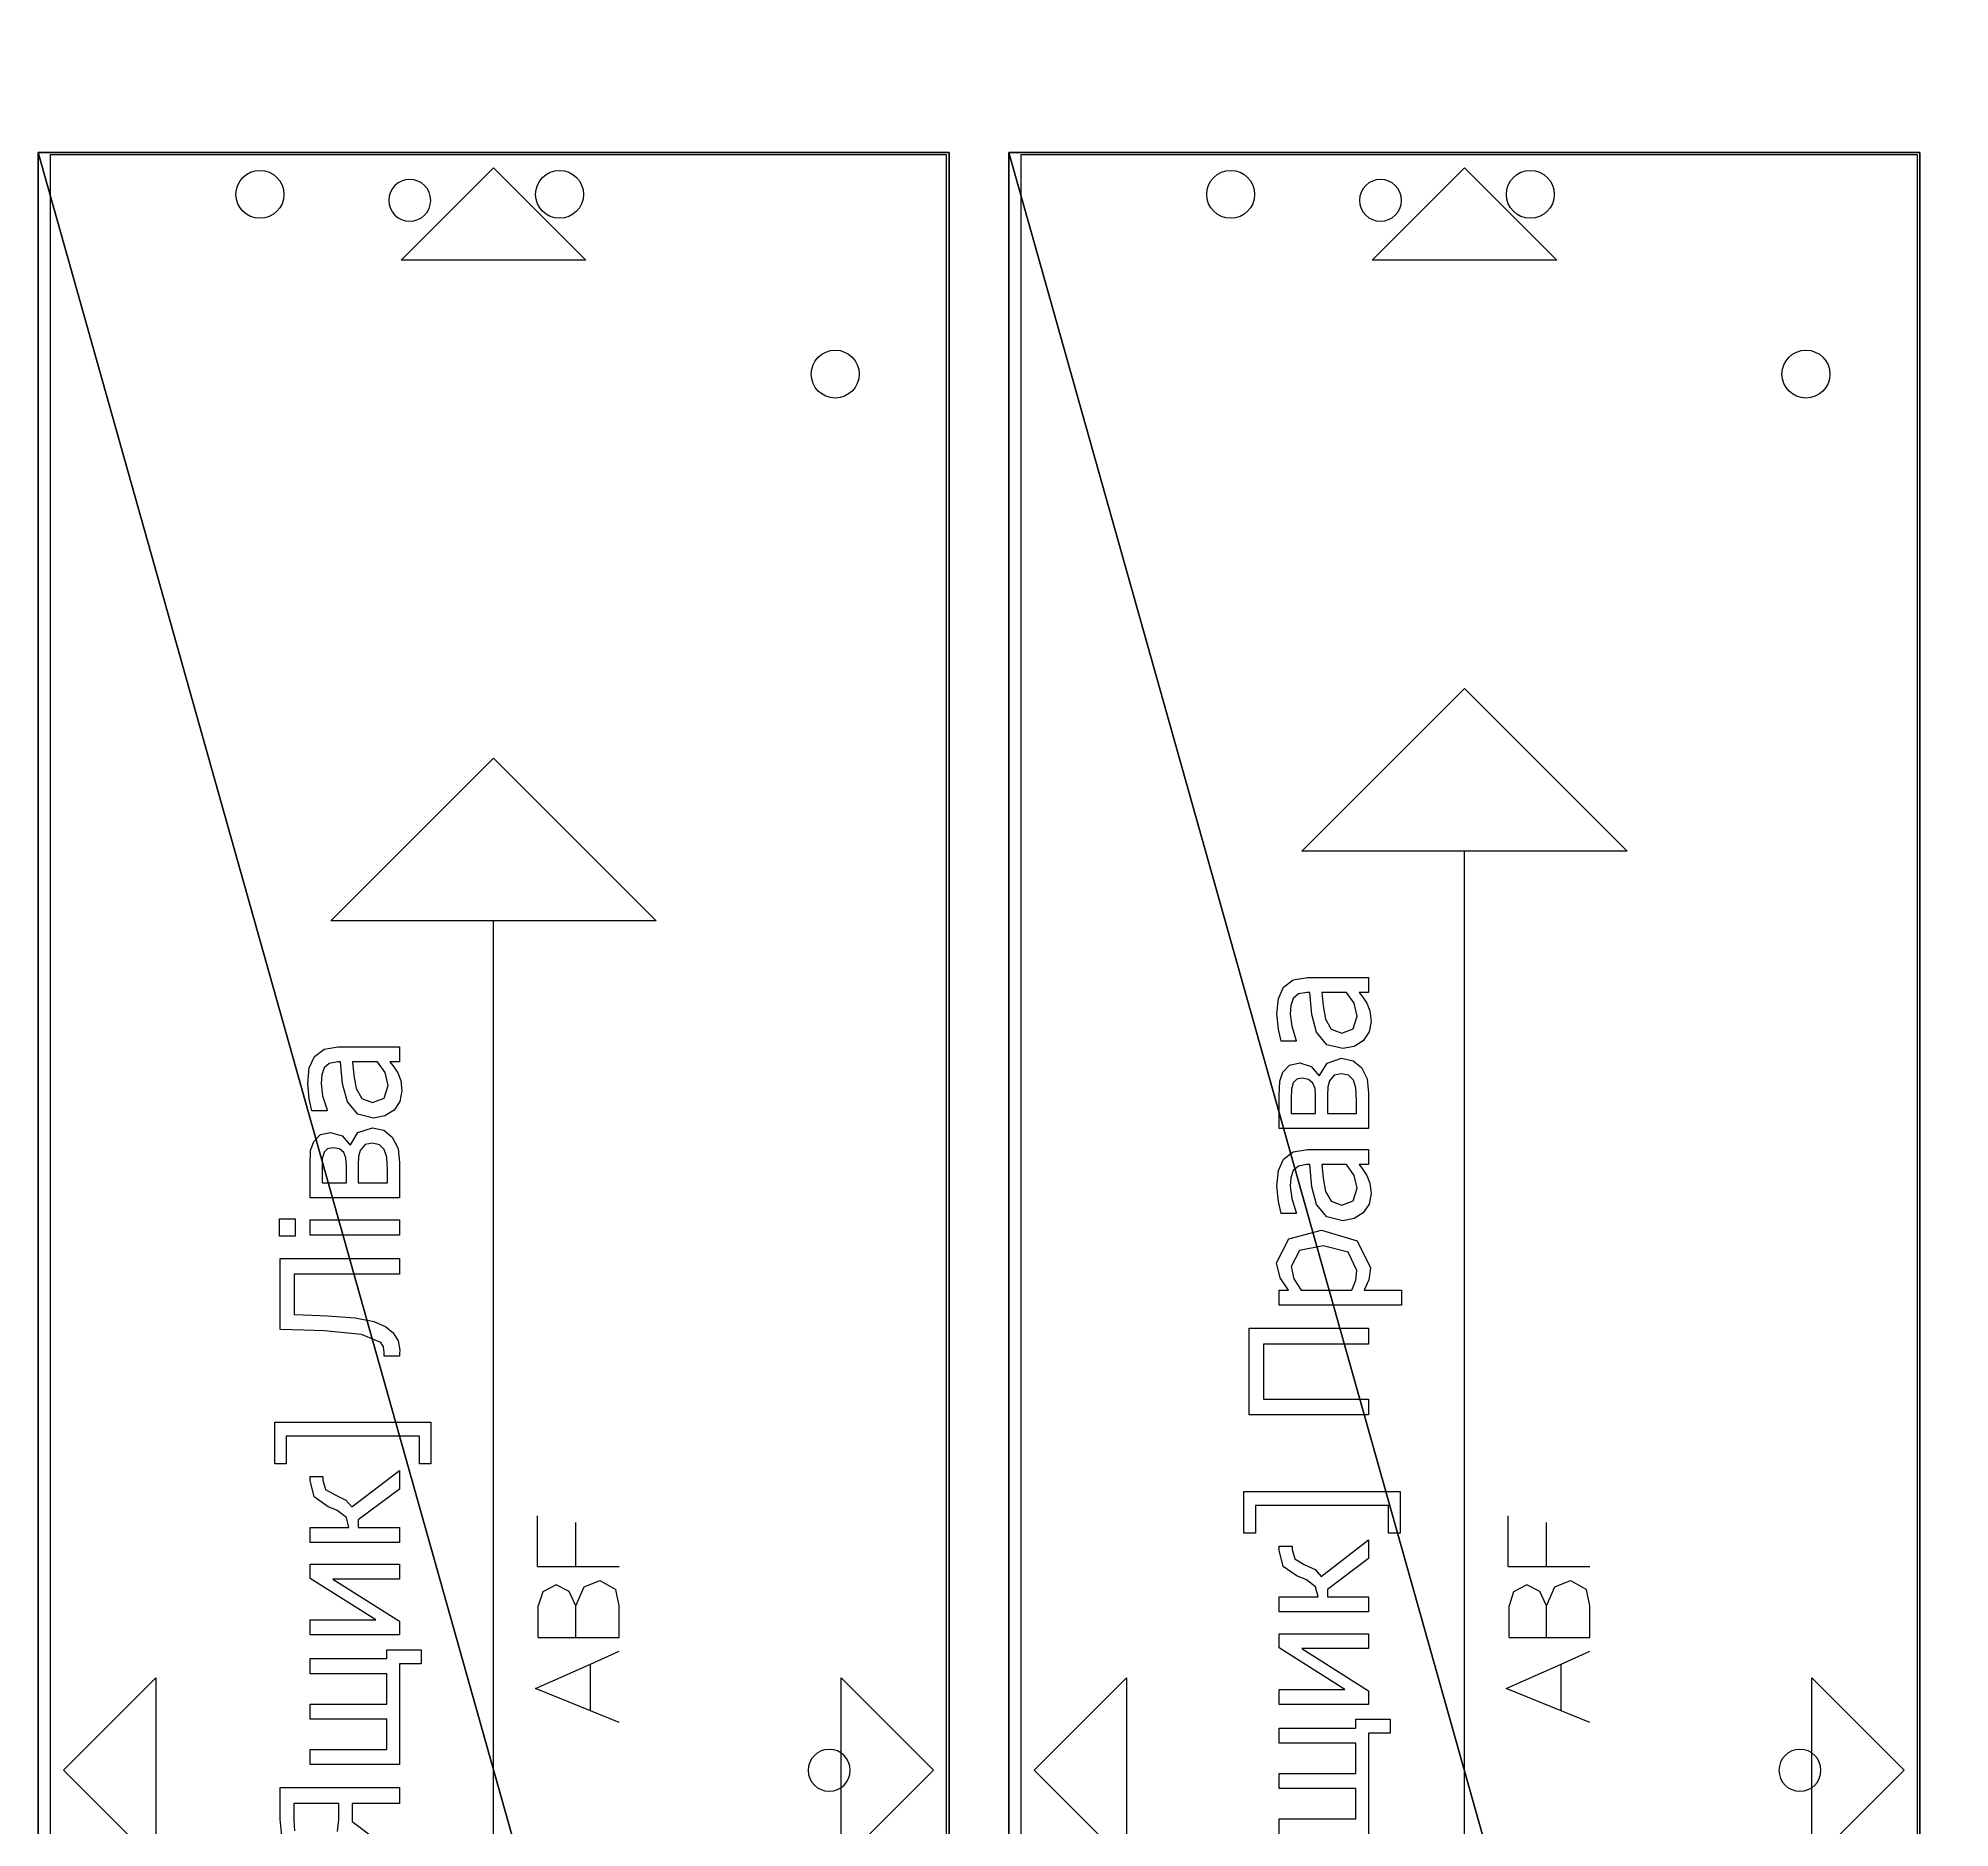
# Model space of a CAD drawing. Header units: millimetres. Extents: x -70178 to 17, y -3145 to 2055.
# Drawn here: x -7642 to -7323, y 260.4 to 559.1 of the extents above; entities that cross this region are included whole.
import ezdxf

# ---------------------------------------------------------------- set-up
doc = ezdxf.new("R2010")
doc.units = ezdxf.units.MM
doc.header["$LTSCALE"] = 25.4
doc.layers.get('0').update_dxf_attribs({"true_color": 0xffffff})
for name, color, linetype, true_color in [('ABF_cuttingLines', 34, 'Continuous', 0xaa4400), ('ABF_edgeBanding', 32, 'Continuous', 0xcc6600), ('ABF_Label', 253, 'Continuous', 0x9999cc), ('D7-DEPTHF-$44817', 252, 'Continuous', 0x777799), ('D8-DEPTH12-$38878', 36, 'Continuous', 0x664400)]:
    doc.layers.add(name, color=color, linetype=linetype, true_color=true_color)

# ---------------------------------------------------------------- blocks, each defined once
blk = doc.blocks.new('Group99#1')
at = {"layer": 'D8-DEPTH12-$38878', "color": 0, "extrusion": (0, 0, -1)}
blk.add_circle((0, -9), 4, dxfattribs=at)
blk = doc.blocks.new('Group103#1')
at = {"layer": 'D8-DEPTH12-$38878', "color": 0, "extrusion": (0, 0, -1)}
blk.add_circle((0, -9), 4, dxfattribs=at)
blk = doc.blocks.new('Group105#2')
at = {"layer": 'D7-DEPTHF-$44817', "color": 0}
blk.add_circle((0, -8, 16), 3.5, dxfattribs=at)
blk = doc.blocks.new('Group109#1')
at = {"layer": 'D8-DEPTH12-$38878', "color": 0, "extrusion": (0, 0, -1)}
blk.add_circle((-9, 0), 4, dxfattribs=at)
blk = doc.blocks.new('Group120#1')
at = {"layer": 'D7-DEPTHF-$44817', "color": 0}
blk.add_circle((8, 0, 16), 3.5, dxfattribs=at)
blk = doc.blocks.new('Group1172#1')
at = {"layer": 'ABF_Label', "color": 0}
for p, q in [((25.91, 22.84), (25.91, 24.09)), ((25.91, 24.09), (30.47, 24.09)), ((30.47, 24.09), (30.47, 7.03)), ((38.85, 10.47), (38.85, 23.51)), ((38.85, 23.51), (48.32, 23.51)), ((48.32, 23.51), (48.32, 10.47)), ((28.93, 22.84), (25.91, 22.84)), ((28.93, 8.29), (28.93, 22.84)), ((46.58, 21.97), (40.58, 21.97)), ((40.58, 21.97), (40.58, 10.47)), ((46.58, 10.47), (46.58, 21.97)), ((-6.97, 20.25), (-5.32, 20.25)), ((-5.32, 20.25), (-5.32, 11.86)), ((-2, 11.86), (-2, 20.25)), ((-2, 20.25), (-0.35, 20.25)), ((-0.35, 20.25), (-0.35, 11.86)), ((2.96, 11.86), (2.96, 20.25)), ((2.96, 20.25), (4.61, 20.25)), ((4.61, 20.25), (4.61, 11.86)), ((7.2, 10.47), (7.2, 20.25)), ((7.2, 20.25), (8.83, 20.25)), ((8.83, 20.25), (8.83, 13.07)), ((8.83, 13.07), (13.39, 20.25)), ((13.39, 20.25), (14.93, 20.25)), ((14.93, 20.25), (14.93, 10.47)), ((17.31, 10.47), (17.31, 20.25)), ((17.31, 20.25), (18.96, 20.25)), ((18.96, 20.25), (18.96, 15.99)), ((21.22, 18.28), (22.29, 19.8)), ((22.29, 19.8), (24.06, 20.25)), ((24.13, 18.83), (23.1, 18.55)), ((24.06, 20.25), (24.51, 20.25)), ((24.51, 18.83), (24.13, 18.83)), ((24.51, 20.25), (24.51, 18.83)), ((50.83, 6.86), (50.83, 20.25)), ((50.83, 20.25), (52.48, 20.25)), ((52.48, 20.25), (52.48, 19.23)), ((52.48, 19.23), (53.84, 20.15)), ((55.07, 18.95), (53.72, 18.64)), ((53.84, 20.15), (55.47, 20.52)), ((56.8, 18.03), (55.07, 18.95)), ((55.47, 20.52), (58.1, 19.19)), ((58.1, 19.19), (59.04, 15.62)), ((60.86, 20.04), (62.16, 20.33)), ((60.86, 18.37), (60.86, 20.04)), ((62.5, 18.86), (60.96, 18.37)), ((62.16, 20.33), (63.85, 20.49)), ((63.84, 19.03), (62.5, 18.86)), ((64.77, 18.97), (63.84, 19.03)), ((63.85, 20.49), (65.55, 20.33)), ((65.55, 18.7), (64.77, 18.97)), ((65.55, 20.33), (66.79, 19.76)), ((66.79, 19.76), (67.59, 18.72)), ((70.16, 10.47), (70.16, 20.25)), ((70.16, 20.25), (73.75, 20.25)), ((73.36, 18.94), (71.79, 18.94)), ((71.79, 18.94), (71.79, 16.26)), ((74.44, 18.91), (73.36, 18.94)), ((73.75, 20.25), (75.33, 20.18)), ((75.14, 18.71), (74.44, 18.91)), ((75.33, 20.18), (76.32, 19.85)), ((76.32, 19.85), (77.08, 19.1)), ((77.08, 19.1), (77.33, 18)), ((79.68, 20.04), (80.99, 20.33)), ((79.68, 18.37), (79.68, 20.04)), ((81.32, 18.86), (79.78, 18.37)), ((80.99, 20.33), (82.67, 20.49)), ((82.66, 19.03), (81.32, 18.86)), ((83.6, 18.97), (82.66, 19.03)), ((82.67, 20.49), (84.37, 20.33)), ((84.37, 18.7), (83.6, 18.97)), ((84.37, 20.33), (85.61, 19.76)), ((85.61, 19.76), (86.41, 18.72)), ((13.3, 17.76), (8.69, 10.47)), ((13.3, 10.47), (13.3, 17.76)), ((20.05, 16.26), (20.81, 17.26)), ((20.81, 17.26), (21.03, 17.77)), ((21.03, 17.77), (21.22, 18.28)), ((22.51, 17.51), (21.94, 16.32)), ((23.1, 18.55), (22.51, 17.51)), ((53.72, 18.64), (52.48, 17.84)), ((52.48, 17.84), (52.48, 12.3)), ((57.34, 15.43), (56.8, 18.03)), ((60.96, 18.37), (60.86, 18.37)), ((63.79, 16.69), (66.21, 16.9)), ((66.04, 18.15), (65.55, 18.7)), ((66.21, 17.22), (66.04, 18.15)), ((66.21, 16.9), (66.21, 17.22)), ((67.59, 18.72), (67.85, 17.16)), ((67.85, 17.16), (67.85, 10.47)), ((75.1, 16.55), (75.51, 17.03)), ((75.53, 18.32), (75.14, 18.71)), ((75.51, 17.03), (75.64, 17.74)), ((75.64, 17.74), (75.53, 18.32)), ((76.94, 16.74), (75.92, 15.88)), ((77.33, 18), (76.94, 16.74)), ((79.78, 18.37), (79.68, 18.37)), ((82.62, 16.69), (85.03, 16.9)), ((84.86, 18.15), (84.37, 18.7)), ((85.03, 17.22), (84.86, 18.15)), ((85.03, 16.9), (85.03, 17.22)), ((86.41, 18.72), (86.67, 17.16)), ((86.67, 17.16), (86.67, 10.47)), ((18.96, 15.99), (20.05, 16.26)), ((19.78, 14.98), (18.96, 14.98)), ((18.96, 14.98), (18.96, 10.47)), ((23.14, 10.47), (19.78, 14.98)), ((21.94, 16.32), (21.2, 15.67)), ((21.2, 15.67), (25.19, 10.47)), ((56.63, 12.69), (57.34, 15.43)), ((59.04, 15.62), (57.87, 11.72)), ((60.06, 13.3), (60.49, 15.03)), ((60.49, 15.03), (61.85, 16.17)), ((61.85, 16.17), (63.79, 16.69)), ((63.28, 15.19), (62.19, 14.57)), ((64.73, 15.45), (63.28, 15.19)), ((66.21, 15.59), (64.73, 15.45)), ((66.21, 12.88), (66.21, 15.59)), ((71.79, 16.26), (73.68, 16.26)), ((73.73, 14.98), (71.79, 14.98)), ((71.79, 14.98), (71.79, 11.78)), ((73.68, 16.26), (74.54, 16.31)), ((74.7, 14.94), (73.73, 14.98)), ((74.54, 16.31), (75.1, 16.55)), ((75.35, 14.76), (74.7, 14.94)), ((75.99, 14.22), (75.35, 14.76)), ((75.92, 15.88), (75.96, 15.82)), ((75.96, 15.82), (77.29, 15)), ((77.29, 15), (77.83, 13.43)), ((78.88, 13.3), (79.31, 15.03)), ((79.31, 15.03), (80.67, 16.17)), ((80.67, 16.17), (82.62, 16.69)), ((82.1, 15.19), (81.01, 14.57)), ((83.55, 15.45), (82.1, 15.19)), ((85.03, 15.59), (83.55, 15.45)), ((85.03, 12.88), (85.03, 15.59)), ((54.64, 11.75), (56.63, 12.69)), ((60.3, 12.06), (60.06, 13.3)), ((62.19, 14.57), (61.76, 13.41)), ((61.76, 13.41), (62.23, 12.14)), ((65.03, 12.05), (66.21, 12.88)), ((75.43, 12.13), (75.97, 12.66)), ((75.97, 12.66), (76.13, 13.42)), ((76.13, 13.42), (75.99, 14.22)), ((77.83, 13.43), (77.56, 12.17)), ((79.12, 12.06), (78.88, 13.3)), ((81.01, 14.57), (80.58, 13.41)), ((80.58, 13.41), (81.06, 12.14)), ((83.85, 12.05), (85.03, 12.88)), ((4.05, 10.47), (-6.97, 10.47)), ((-5.32, 11.86), (-2, 11.86)), ((-0.35, 11.86), (2.96, 11.86)), ((4.05, 8.12), (4.05, 10.47)), ((4.61, 11.86), (5.58, 11.86)), ((5.58, 11.86), (5.58, 8.12)), ((8.69, 10.47), (7.2, 10.47)), ((14.93, 10.47), (13.3, 10.47)), ((18.96, 10.47), (17.31, 10.47)), ((25.19, 10.47), (23.14, 10.47)), ((40.58, 10.47), (38.85, 10.47)), ((48.32, 10.47), (46.58, 10.47)), ((52.48, 12.3), (53.59, 11.87)), ((53.62, 10.44), (52.48, 10.96)), ((52.48, 10.96), (52.48, 6.86)), ((53.59, 11.87), (54.64, 11.75)), ((57.87, 11.72), (54.91, 10.27)), ((60.93, 11.06), (60.3, 12.06)), ((61.88, 10.42), (60.93, 11.06)), ((62.23, 12.14), (63.62, 11.71)), ((63.62, 11.71), (65.03, 12.05)), ((65.02, 10.67), (64.17, 10.32)), ((65.67, 11.09), (65.02, 10.67)), ((66.21, 11.51), (65.67, 11.09)), ((66.21, 10.47), (66.21, 11.51)), ((67.85, 10.47), (66.21, 10.47)), ((74.01, 10.47), (70.16, 10.47)), ((71.79, 11.78), (73.22, 11.78)), ((73.22, 11.78), (74.59, 11.85)), ((75.57, 10.63), (74.01, 10.47)), ((74.59, 11.85), (75.43, 12.13)), ((76.82, 11.25), (75.57, 10.63)), ((77.56, 12.17), (76.82, 11.25)), ((79.75, 11.06), (79.12, 12.06)), ((80.71, 10.42), (79.75, 11.06)), ((81.06, 12.14), (82.44, 11.71)), ((82.44, 11.71), (83.85, 12.05)), ((83.84, 10.67), (83, 10.32)), ((84.49, 11.09), (83.84, 10.67)), ((85.03, 11.51), (84.49, 11.09)), ((85.03, 10.47), (85.03, 11.51)), ((86.67, 10.47), (85.03, 10.47)), ((54.91, 10.27), (53.62, 10.44)), ((63.03, 10.2), (61.88, 10.42)), ((64.17, 10.32), (63.03, 10.2)), ((81.85, 10.2), (80.71, 10.42)), ((83, 10.32), (81.85, 10.2)), ((5.58, 8.12), (4.05, 8.12)), ((25.91, 7.03), (25.91, 8.29)), ((25.91, 8.29), (28.93, 8.29)), ((30.47, 7.03), (25.91, 7.03)), ((52.48, 6.86), (50.83, 6.86)), ((-67.44, 0), (100.46, 0)), ((6.49, -10.57), (8.95, -4.58)), ((8.95, -4.58), (11.61, -10.57)), ((14.53, -4.88), (17.96, -4.88)), ((14.53, -4.88), (14.53, -8.98)), ((19.51, -5.38), (17.96, -4.88)), ((20.29, -6.84), (19.51, -5.38)), ((22.27, -4.79), (22.27, -8.97)), ((22.27, -4.79), (27.81, -4.79)), ((17.96, -8.98), (19.55, -8.25)), ((19.55, -8.25), (20.29, -6.84)), ((14.53, -8.98), (14.53, -13.72)), ((14.53, -8.98), (17.96, -8.98)), ((17.96, -8.98), (20.04, -9.9)), ((20.04, -9.9), (20.74, -11.59)), ((22.27, -8.97), (27.09, -8.97)), ((22.27, -8.97), (22.27, -13.72)), ((5.21, -13.72), (6.49, -10.57)), ((6.49, -10.57), (11.61, -10.57)), ((11.61, -10.57), (13.01, -13.72)), ((20.74, -11.59), (19.76, -13.36)), ((14.53, -13.72), (17.96, -13.72)), ((17.96, -13.72), (19.76, -13.36))]:
    blk.add_line(p, q, dxfattribs=at)
blk.add_polyline3d([(100.46, 17.78, 0), (118.24, 0, 0), (100.46, -17.78, 0), (100.46, 17.78, 0)], close=True, dxfattribs=at)
blk = doc.blocks.new('Group1441#1')
at = {"layer": 'ABF_cuttingLines', "color": 0}
blk.add_polyline3d([(-372.24, -18.4, 0), (-372.24, -557.6, 0), (-222.64, -557.6, 0), (-222.64, -18.4, 0), (-372.24, -18.4, 0)], close=True, dxfattribs=at)
blk = doc.blocks.new('Group1442#1')
at = {"layer": 'ABF_edgeBanding', "color": 0}
for points in [[(-298.24, -20.6, 0), (-282.84, -36.01, 0), (-313.65, -36.01, 0), (-298.24, -20.6, 0)], [(-370.04, -288, 0), (-354.63, -272.59, 0), (-354.63, -303.41, 0), (-370.04, -288, 0)], [(-224.84, -288, 0), (-240.25, -303.41, 0), (-240.25, -272.59, 0), (-224.84, -288, 0)]]:
    blk.add_polyline3d(points, close=True, dxfattribs=at)
blk = doc.blocks.new('_____#154')
at = {"color": 0}
for p, q in [((-374.24, -18, 16), (-222.24, -18, 16)), ((-374.24, -558, 16), (-374.24, -18, 16)), ((-374.24, -18), (-222.24, -18)), ((-374.24, -558), (-374.24, -18)), ((-374.24, -18, 16), (-222.24, -18, 16)), ((-374.24, -18), (-222.24, -18)), ((-374.24, -18, 16), (-374.24, -18)), ((-374.24, -558, 16), (-374.24, -18, 16)), ((-374.24, -18, 16), (-374.24, -18)), ((-374.24, -558), (-374.24, -18)), ((-222.24, -18, 16), (-222.24, -558, 16)), ((-222.24, -18), (-222.24, -558)), ((-222.24, -18, 16), (-222.24, -18)), ((-222.24, -18, 16), (-222.24, -558, 16)), ((-222.24, -18), (-222.24, -558)), ((-222.24, -18, 16), (-222.24, -18))]:
    blk.add_line(p, q, dxfattribs=at)
at = {"color": 0, "extrusion": (0, 0, -1)}
ref = blk.add_blockref('Group99#1', (337.24, -34, -16), dxfattribs=dict(at, rotation=180))
ref.add_attrib('Skp_GroupInstanceName', '_ABF_minifixPlasticBase', (0, 0), dxfattribs={"height": 1})
ref = blk.add_blockref('Group105#2', (312.24, -34, -16), dxfattribs=dict(at, rotation=180))
ref.add_attrib('Skp_GroupInstanceName', '_ABF_screwInside', (0, 0), dxfattribs={"height": 1})
ref = blk.add_blockref('Group103#1', (287.24, -34, -16), dxfattribs=dict(at, rotation=180))
ref.add_attrib('Skp_GroupInstanceName', '_ABF_minifixPlasticBase', (0, 0), dxfattribs={"height": 1})
ref = blk.add_blockref('Group120#1', (250.24, -288, -16), dxfattribs=dict(at, rotation=180))
ref.add_attrib('Skp_GroupInstanceName', '_ABF_screwInside', (0, 0), dxfattribs={"height": 1})
ref = blk.add_blockref('Group109#1', (250.24, -55, -16), dxfattribs=dict(at, rotation=180))
ref.add_attrib('Skp_GroupInstanceName', '_ABF_minifixPlasticBase', (0, 0), dxfattribs={"height": 1})
at = {"layer": 'ABF_cuttingLines', "color": 0}
blk.add_blockref('Group1441#1', (0, 0, 16), dxfattribs=at)
at = {"layer": 'ABF_edgeBanding', "color": 0}
blk.add_blockref('Group1442#1', (0, 0, 16), dxfattribs=at)
at = {"layer": 'ABF_Label', "color": 0, "xscale": 1.526814436209309, "yscale": 1.526814436209309, "rotation": 90}
blk.add_blockref('Group1172#1', (-298.24, -288, 16), dxfattribs=at)
at = {"color": 7, "true_color": 0xffffff}
mesh = blk.add_polyface(dxfattribs=at)
corners = [(-222.24, -558, 16), (-374.24, -18, 16), (-374.24, -558, 16), (-222.24, -18, 16)]
mesh.append_faces([[corners[k] for k in face] for face in [(0, 1, 2), (1, 0, 3)]], dxfattribs={"vtx0": -1, "color": 7})
at = {"color": 0}
mesh = blk.add_polyface(dxfattribs=at)
corners = [(-374.24, -18), (-222.24, -558), (-374.24, -558), (-222.24, -18)]
mesh.append_faces([[corners[k] for k in face] for face in [(0, 1, 2), (1, 0, 3)]], dxfattribs={"vtx0": -1, "color": 0})
mesh = blk.add_polyface(dxfattribs=at)
corners = [(-374.24, -18, 16), (-222.24, -18), (-374.24, -18), (-222.24, -18, 16)]
mesh.append_faces([[corners[k] for k in face] for face in [(0, 1, 2), (1, 0, 3)]], dxfattribs={"vtx0": -1, "color": 0})
mesh = blk.add_polyface(dxfattribs=at)
corners = [(-374.24, -18, 16), (-374.24, -558), (-374.24, -558, 16), (-374.24, -18)]
mesh.append_faces([[corners[k] for k in face] for face in [(0, 1, 2), (1, 0, 3)]], dxfattribs={"vtx0": -1, "color": 0})
mesh = blk.add_polyface(dxfattribs=at)
corners = [(-222.24, -18), (-222.24, -558, 16), (-222.24, -558), (-222.24, -18, 16)]
mesh.append_faces([[corners[k] for k in face] for face in [(0, 1, 2), (1, 0, 3)]], dxfattribs={"vtx0": -1, "color": 0})
blk = doc.blocks.new('Group73#2')
at = {"layer": 'D8-DEPTH12-$38878', "color": 0}
blk.add_circle((0, 9), 4, dxfattribs=at)
blk = doc.blocks.new('Group77#1')
at = {"layer": 'D8-DEPTH12-$38878', "color": 0}
blk.add_circle((0, 9), 4, dxfattribs=at)
blk = doc.blocks.new('Group84#1')
at = {"layer": 'D7-DEPTHF-$44817', "color": 0, "extrusion": (0, 0, -1)}
blk.add_circle((0, 8, 16), 3.5, dxfattribs=at)
blk = doc.blocks.new('Group121#1')
at = {"layer": 'D8-DEPTH12-$38878', "color": 0}
blk.add_circle((9, 0), 4, dxfattribs=at)
blk = doc.blocks.new('Group123#2')
at = {"layer": 'D7-DEPTHF-$44817', "color": 0, "extrusion": (0, 0, -1)}
blk.add_circle((-8, 0, 16), 3.5, dxfattribs=at)
blk = doc.blocks.new('Group1174#1')
at = {"layer": 'ABF_Label', "color": 0}
for p, q in [((-7.18, 23.16), (-5.34, 23.33)), ((-5.34, 23.33), (-1.89, 23.33)), ((-1.89, 23.33), (-1.89, 10.29)), ((33.51, 22.67), (33.51, 23.92)), ((33.51, 23.92), (38.06, 23.92)), ((38.06, 23.92), (38.06, 6.86)), ((48.11, 20.74), (48.19, 23.33)), ((48.19, 23.33), (55.95, 23.33)), ((55.95, 23.33), (55.95, 10.29)), ((58.39, 21.71), (58.39, 23.42)), ((58.39, 23.42), (60.26, 23.42)), ((60.26, 23.42), (60.26, 21.71)), ((-5.43, 21.84), (-6.63, 21.75)), ((-3.62, 21.84), (-5.43, 21.84)), ((-3.62, 16.92), (-3.62, 21.84)), ((36.53, 22.67), (33.51, 22.67)), ((36.53, 8.11), (36.53, 22.67)), ((49.82, 21.79), (49.75, 19.86)), ((54.22, 21.79), (49.82, 21.79)), ((54.22, 10.29), (54.22, 21.79)), ((60.26, 21.71), (58.39, 21.71)), ((0.63, 10.29), (0.63, 20.07)), ((0.63, 20.07), (2.27, 20.07)), ((2.27, 20.07), (2.27, 11.68)), ((5.59, 11.68), (5.59, 20.07)), ((5.59, 20.07), (7.24, 20.07)), ((7.24, 20.07), (7.24, 11.68)), ((10.56, 11.68), (10.56, 20.07)), ((10.56, 20.07), (12.21, 20.07)), ((12.21, 20.07), (12.21, 11.68)), ((14.8, 10.29), (14.8, 20.07)), ((14.8, 20.07), (16.43, 20.07)), ((16.43, 20.07), (16.43, 12.89)), ((16.43, 12.89), (20.98, 20.07)), ((20.98, 20.07), (22.52, 20.07)), ((22.52, 20.07), (22.52, 10.29)), ((24.91, 10.29), (24.91, 20.07)), ((24.91, 20.07), (26.55, 20.07)), ((26.55, 20.07), (26.55, 15.82)), ((28.81, 18.1), (29.88, 19.63)), ((29.88, 19.63), (31.66, 20.07)), ((31.66, 20.07), (32.1, 20.07)), ((32.1, 20.07), (32.1, 18.66)), ((48.02, 18.47), (48.11, 20.74)), ((49.75, 19.86), (49.68, 18.17)), ((58.5, 10.29), (58.5, 20.07)), ((58.5, 20.07), (60.15, 20.07)), ((60.15, 20.07), (60.15, 10.29)), ((62.57, 10.29), (62.57, 20.07)), ((62.57, 20.07), (66.16, 20.07)), ((66.16, 20.07), (67.73, 20.01)), ((67.73, 20.01), (68.72, 19.67)), ((68.72, 19.67), (69.49, 18.93)), ((69.49, 18.93), (69.73, 17.82)), ((72.09, 19.86), (73.39, 20.15)), ((72.09, 18.19), (72.09, 19.86)), ((73.39, 20.15), (75.07, 20.31)), ((75.07, 18.86), (73.73, 18.69)), ((75.07, 20.31), (76.77, 20.15)), ((76, 18.79), (75.07, 18.86)), ((76.77, 20.15), (78.02, 19.58)), ((78.02, 19.58), (78.81, 18.54)), ((-6.68, 17.05), (-5.36, 16.92)), ((-5.36, 16.92), (-3.62, 16.92)), ((20.89, 17.59), (16.29, 10.29)), ((20.89, 10.29), (20.89, 17.59)), ((27.64, 16.09), (28.41, 17.09)), ((28.41, 17.09), (28.62, 17.6)), ((28.62, 17.6), (28.81, 18.1)), ((30.11, 17.33), (29.53, 16.15)), ((30.69, 18.37), (30.11, 17.33)), ((31.73, 18.66), (30.69, 18.37)), ((32.1, 18.66), (31.73, 18.66)), ((47.63, 14.43), (48.02, 18.47)), ((49.68, 18.17), (49.46, 15.12)), ((65.76, 18.76), (64.2, 18.76)), ((64.2, 18.76), (64.2, 16.08)), ((66.85, 18.73), (65.76, 18.76)), ((67.55, 18.53), (66.85, 18.73)), ((67.51, 16.38), (67.92, 16.85)), ((67.93, 18.15), (67.55, 18.53)), ((67.92, 16.85), (68.04, 17.57)), ((68.04, 17.57), (67.93, 18.15)), ((69.73, 17.82), (69.35, 16.57)), ((72.18, 18.19), (72.09, 18.19)), ((73.73, 18.69), (72.18, 18.19)), ((75.02, 16.51), (77.44, 16.73)), ((76.77, 18.52), (76, 18.79)), ((77.26, 17.98), (76.77, 18.52)), ((77.44, 17.04), (77.26, 17.98)), ((77.44, 16.73), (77.44, 17.04)), ((78.81, 18.54), (79.08, 16.98)), ((79.08, 16.98), (79.08, 10.29)), ((-5.59, 15.48), (-9.49, 10.29)), ((-3.62, 15.48), (-5.59, 15.48)), ((-3.62, 10.29), (-3.62, 15.48)), ((26.55, 15.82), (27.64, 16.09)), ((27.38, 14.8), (26.55, 14.8)), ((26.55, 14.8), (26.55, 10.29)), ((30.73, 10.29), (27.38, 14.8)), ((29.53, 16.15), (28.79, 15.49)), ((28.79, 15.49), (32.78, 10.29)), ((49.46, 15.12), (49.06, 13.09)), ((64.2, 16.08), (66.09, 16.08)), ((66.13, 14.8), (64.2, 14.8)), ((64.2, 14.8), (64.2, 11.61)), ((66.09, 16.08), (66.95, 16.14)), ((67.1, 14.77), (66.13, 14.8)), ((66.95, 16.14), (67.51, 16.38)), ((67.76, 14.58), (67.1, 14.77)), ((69.35, 16.57), (68.32, 15.7)), ((68.32, 15.7), (68.37, 15.64)), ((68.37, 15.64), (69.7, 14.83)), ((69.7, 14.83), (70.24, 13.25)), ((71.29, 13.13), (71.72, 14.86)), ((71.72, 14.86), (73.08, 15.99)), ((73.08, 15.99), (75.02, 16.51)), ((74.51, 15.01), (73.42, 14.39)), ((75.95, 15.27), (74.51, 15.01)), ((77.44, 15.42), (75.95, 15.27)), ((77.44, 12.7), (77.44, 15.42)), ((46.76, 12.34), (47.63, 14.43)), ((49.06, 13.09), (48.51, 11.81)), ((68.4, 14.04), (67.76, 14.58)), ((68.37, 12.48), (68.54, 13.24)), ((68.54, 13.24), (68.4, 14.04)), ((70.24, 13.25), (69.97, 11.99)), ((71.53, 11.88), (71.29, 13.13)), ((73.42, 14.39), (72.99, 13.23)), ((72.99, 13.23), (73.46, 11.96)), ((76.26, 11.87), (77.44, 12.7)), ((2.27, 11.68), (5.59, 11.68)), ((7.24, 11.68), (10.56, 11.68)), ((12.21, 11.68), (13.18, 11.68)), ((13.18, 11.68), (13.18, 7.94)), ((45.25, 10.29), (45.25, 11.97)), ((45.25, 11.97), (45.37, 11.97)), ((45.37, 11.97), (45.52, 11.96)), ((45.52, 11.96), (45.71, 11.95)), ((45.71, 11.95), (46.29, 12.04)), ((46.29, 12.04), (46.76, 12.34)), ((47.81, 10.98), (46.96, 10.44)), ((48.51, 11.81), (47.81, 10.98)), ((64.2, 11.61), (65.62, 11.61)), ((65.62, 11.61), (67, 11.68)), ((67.98, 10.45), (66.41, 10.29)), ((67, 11.68), (67.84, 11.96)), ((67.84, 11.96), (68.37, 12.48)), ((69.22, 11.08), (67.98, 10.45)), ((69.97, 11.99), (69.22, 11.08)), ((72.16, 10.89), (71.53, 11.88)), ((73.11, 10.25), (72.16, 10.89)), ((73.46, 11.96), (74.85, 11.54)), ((74.85, 11.54), (76.26, 11.87)), ((76.25, 10.49), (75.4, 10.14)), ((76.9, 10.92), (76.25, 10.49)), ((77.44, 11.33), (76.9, 10.92)), ((77.44, 10.29), (77.44, 11.33)), ((-1.89, 10.29), (-3.62, 10.29)), ((11.64, 10.29), (0.63, 10.29)), ((11.64, 7.94), (11.64, 10.29)), ((16.29, 10.29), (14.8, 10.29)), ((22.52, 10.29), (20.89, 10.29)), ((26.55, 10.29), (24.91, 10.29)), ((32.78, 10.29), (30.73, 10.29)), ((45.54, 10.28), (45.25, 10.29)), ((45.92, 10.27), (45.54, 10.28)), ((46.96, 10.44), (45.92, 10.27)), ((55.95, 10.29), (54.22, 10.29)), ((60.15, 10.29), (58.5, 10.29)), ((66.41, 10.29), (62.57, 10.29)), ((74.26, 10.02), (73.11, 10.25)), ((75.4, 10.14), (74.26, 10.02)), ((79.08, 10.29), (77.44, 10.29)), ((13.18, 7.94), (11.64, 7.94)), ((33.51, 6.86), (33.51, 8.11)), ((33.51, 8.11), (36.53, 8.11)), ((38.06, 6.86), (33.51, 6.86)), ((-59.84, 0), (92.86, 0)), ((6.49, -10.57), (8.95, -4.58)), ((8.95, -4.58), (11.61, -10.57)), ((14.53, -4.88), (17.96, -4.88)), ((14.53, -4.88), (14.53, -8.98)), ((19.51, -5.38), (17.96, -4.88)), ((20.29, -6.84), (19.51, -5.38)), ((22.27, -4.79), (22.27, -8.97)), ((22.27, -4.79), (27.81, -4.79)), ((17.96, -8.98), (19.55, -8.25)), ((19.55, -8.25), (20.29, -6.84)), ((14.53, -8.98), (14.53, -13.72)), ((14.53, -8.98), (17.96, -8.98)), ((17.96, -8.98), (20.04, -9.9)), ((20.04, -9.9), (20.74, -11.59)), ((22.27, -8.97), (27.09, -8.97)), ((22.27, -8.97), (22.27, -13.72)), ((5.21, -13.72), (6.49, -10.57)), ((6.49, -10.57), (11.61, -10.57)), ((11.61, -10.57), (13.01, -13.72)), ((20.74, -11.59), (19.76, -13.36)), ((14.53, -13.72), (17.96, -13.72)), ((17.96, -13.72), (19.76, -13.36))]:
    blk.add_line(p, q, dxfattribs=at)
blk.add_polyline3d([(92.86, 17.78, 0), (110.64, 0, 0), (92.86, -17.78, 0), (92.86, 17.78, 0)], close=True, dxfattribs=at)
blk = doc.blocks.new('Group1443#1')
at = {"layer": 'ABF_cuttingLines', "color": 0}
blk.add_polyline3d([(-222.64, 18.4, 0), (-222.64, 557.6, 0), (-372.24, 557.6, 0), (-372.24, 18.4, 0), (-222.64, 18.4, 0)], close=True, dxfattribs=at)
blk = doc.blocks.new('Group1444#1')
at = {"layer": 'ABF_edgeBanding', "color": 0}
for points in [[(-298.24, 555.4, 0), (-282.84, 539.99, 0), (-313.65, 539.99, 0), (-298.24, 555.4, 0)], [(-370.04, 288, 0), (-354.63, 303.41, 0), (-354.63, 272.59, 0), (-370.04, 288, 0)], [(-224.84, 288, 0), (-240.25, 272.59, 0), (-240.25, 303.41, 0), (-224.84, 288, 0)]]:
    blk.add_polyline3d(points, close=True, dxfattribs=at)
blk = doc.blocks.new('_____#155')
at = {"color": 0}
for p, q in [((-374.24, 558), (-374.24, 18)), ((-222.24, 558), (-374.24, 558)), ((-222.24, 558, 16), (-374.24, 558, 16)), ((-374.24, 558, 16), (-374.24, 18, 16)), ((-222.24, 558), (-374.24, 558)), ((-374.24, 558), (-374.24, 558, 16)), ((-222.24, 558, 16), (-374.24, 558, 16)), ((-374.24, 558), (-374.24, 18)), ((-374.24, 558, 16), (-374.24, 18, 16)), ((-374.24, 558), (-374.24, 558, 16)), ((-222.24, 18), (-222.24, 558)), ((-222.24, 18, 16), (-222.24, 558, 16)), ((-222.24, 18), (-222.24, 558)), ((-222.24, 558), (-222.24, 558, 16)), ((-222.24, 18, 16), (-222.24, 558, 16)), ((-222.24, 558), (-222.24, 558, 16))]:
    blk.add_line(p, q, dxfattribs=at)
for name, p in [('Group73#2', (-337.24, 542, 16)), ('Group84#1', (-312.24, 542, 16)), ('Group77#1', (-287.24, 542, 16)), ('Group121#1', (-250.24, 521, 16))]:
    blk.add_blockref(name, p, dxfattribs=at)
ref = blk.add_blockref('Group123#2', (-250.24, 288, 16), dxfattribs=at)
ref.add_attrib('Skp_GroupInstanceName', '_ABF_screwInside', (0, 0), dxfattribs={"height": 1})
at = {"layer": 'ABF_cuttingLines', "color": 0}
blk.add_blockref('Group1443#1', (0, 0, 16), dxfattribs=at)
at = {"layer": 'ABF_edgeBanding', "color": 0}
blk.add_blockref('Group1444#1', (0, 0, 16), dxfattribs=at)
at = {"layer": 'ABF_Label', "color": 0, "xscale": 1.526814436209309, "yscale": 1.526814436209309, "rotation": 90}
blk.add_blockref('Group1174#1', (-298.24, 288, 16), dxfattribs=at)
at = {"color": 0}
mesh = blk.add_polyface(dxfattribs=at)
corners = [(-374.24, 558), (-222.24, 18), (-374.24, 18), (-222.24, 558)]
mesh.append_faces([[corners[k] for k in face] for face in [(0, 1, 2), (1, 0, 3)]], dxfattribs={"vtx0": -1, "color": 0})
at = {"color": 7, "true_color": 0xffffff}
mesh = blk.add_polyface(dxfattribs=at)
corners = [(-222.24, 18, 16), (-374.24, 558, 16), (-374.24, 18, 16), (-222.24, 558, 16)]
mesh.append_faces([[corners[k] for k in face] for face in [(0, 1, 2), (1, 0, 3)]], dxfattribs={"vtx0": -1, "color": 7})
at = {"color": 0}
mesh = blk.add_polyface(dxfattribs=at)
corners = [(-374.24, 558, 16), (-222.24, 558), (-374.24, 558), (-222.24, 558, 16)]
mesh.append_faces([[corners[k] for k in face] for face in [(0, 1, 2), (1, 0, 3)]], dxfattribs={"vtx0": -1, "color": 0})
mesh = blk.add_polyface(dxfattribs=at)
corners = [(-374.24, 558, 16), (-374.24, 18), (-374.24, 18, 16), (-374.24, 558)]
mesh.append_faces([[corners[k] for k in face] for face in [(0, 1, 2), (1, 0, 3)]], dxfattribs={"vtx0": -1, "color": 0})
mesh = blk.add_polyface(dxfattribs=at)
corners = [(-222.24, 558), (-222.24, 18, 16), (-222.24, 18), (-222.24, 558, 16)]
mesh.append_faces([[corners[k] for k in face] for face in [(0, 1, 2), (1, 0, 3)]], dxfattribs={"vtx0": -1, "color": 0})
blk = doc.blocks.new('_48501___EGGER_W_1000_ST9___2800207018__THICKNESS_16')
at = {"color": 0}
for name, p in [('_____#154', (-7105.76, 558)), ('_____#155', (-7267.76, -18))]:
    blk.add_blockref(name, p, dxfattribs=at)

msp = doc.modelspace()

# ---------------------------------------------------------------- block references
at = {"color": 0}
msp.add_blockref('_48501___EGGER_W_1000_ST9___2800207018__THICKNESS_16', (0, 0), dxfattribs=at)

doc.saveas('drawing.dxf')
